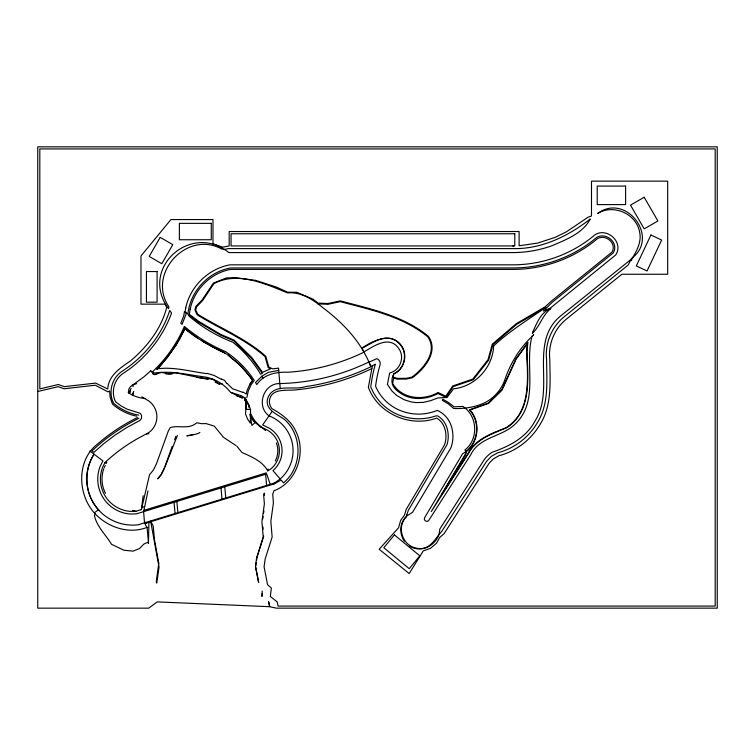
<?xml version="1.0" encoding="UTF-8"?>
<svg xmlns="http://www.w3.org/2000/svg" width="755" height="755" viewBox="0 0 755 755"><rect width="100%" height="100%" fill="white"/><g stroke="black" fill="none" stroke-linecap="round" stroke-linejoin="round"><path stroke-width="1.13" d="M246.177 408.068L245.243 398.187L241.496 395.743L230.483 392.307C224.443 384.399 216.034 379.416 206.341 377.207C189.231 375.037 172.074 370.507 154.728 372.979L150.67 370.903L143.752 376.971L131.096 386.192A7.55 7.55 0 0 0 128.661 389.91L128.416 392.751L129.228 393.298A33.258 33.258 0 0 0 140.505 397.828L144.847 398.593L149.046 401.16A19.507 19.507 0 0 1 149.046 432.426L142.063 436.22A166.94 166.94 0 0 0 106.653 461.022L105.058 462.513L102.746 466.986A32.371 32.371 0 0 0 130.407 511.39L135.891 511.277L141.383 509.587L149.537 474.744L153.416 470.016L156.389 463.966L168.365 430.926L170.281 427.519C178.973 425.008 188.986 429.784 196.791 422.762L201.51 423.678L206.039 423.583L214.278 426.103L223.461 437.287L235.768 445.431M250.537 409.54L250.32 423.121L247.659 419.214L245.535 414.089L246.187 403.415L248.593 404.246L250.537 409.54L246.29 409.21L245.243 398.187L236.343 395.809M137.448 417.553C123.103 424.603 109.683 433.512 97.603 443.978C76.198 460.276 77.416 495.12 95.149 513.825L94.432 515.656C96.8 526.669 105.945 534.908 111.561 544.317L123.924 550.225L133.05 551.141L139.364 548.649L143.931 544.053L147.527 542.364L148.49 543.241L148.905 522.158M130.134 390.675L130.03 391.911L128.416 392.751L128.558 391.581M262.193 591.061L261.947 596.45L262.315 593.411M141.383 509.587L143.157 495.695M255.794 565.91L256.266 562.598M256.568 560.38L257.04 557.067L263.712 536.097M262.787 518.798L263.118 516.505M263.599 513.06L263.92 510.767M147.772 527.226L146.895 527.5L144.507 522.847L143.629 511.645L147.999 490.873M244.714 400.556L245.243 398.187L248.593 404.378A31.767 31.767 0 0 0 249.037 407.587M246.809 397.677L248.31 390.977L251.141 384.729L254.256 380.445C246.847 368.921 236.938 359.031 225.443 351.575C210.607 345.309 196.706 336.805 184.38 326.424C176.963 343.506 166.043 359.078 152.444 371.809M371.856 368.412L368.374 387.324C378.113 413.853 410.399 427.774 436.645 418.081C445.629 423.121 447.791 435.72 444.497 444.95L406.228 509.342L404.491 515.146L400.669 520.299L398.574 527.764L379.17 549.262L409.182 573.545L423.291 550.857L430.595 548.253L436.503 543.222L439.58 537.598L444.204 533.502L489.183 463.183L493.449 458.795L498.895 455.756C516.241 451.235 531.227 439.599 540.221 424.159C552.283 404.878 549.98 381.181 549.81 359.559C548.007 344.403 554.434 328.623 566.401 319.12L621.875 274.244L667.675 274.244L667.675 181.143L591.495 181.143L591.495 215.996L588.258 217.1L566.222 231.927L555.114 237.391L537.475 243.129L519.11 245.771L519.11 231.53L229.19 231.53L229.19 245.951L222.64 247.178L212.995 243.78L212.995 219.563L170.923 219.563L140.987 255.964L140.987 304.152L164.996 304.152L166.723 307.285C161.41 328.482 147.178 346.885 130.624 360.815C120.583 367.666 108.399 375.48 107.729 389.042L95.649 383.106L64.288 386.654L58.314 384.512L39.817 388.891L39.817 148.924L715.183 148.924L715.183 606.076L278.057 606.076L277.161 601.848L270.328 596.459L271.356 588.051L267.544 584.691L264.071 566.797L265.175 558.955L272.14 537.031L270.837 521.337L273.414 502.981L272.725 494.185L273.952 490.731C296.809 482.464 306.681 452.33 295.743 431.105C290.958 420.714 281.483 413.966 271.932 408.625C270.054 406.322 269.157 403.321 269.469 400.367C271.526 387.221 288.061 391.232 297.243 389.703C323.046 387.07 348.366 379.907 371.715 368.629L372.489 365.911M259.267 425.962L268.138 430.577A23.688 23.688 0 0 1 271.243 468.638L267.77 470.865L268.214 469.063M368.582 362.126A214.948 214.948 0 0 1 279.822 383.559C263.514 383.153 255.756 406.379 269.025 415.863A37.335 37.335 0 0 1 280.19 478.953L274.499 483.021L274.178 483.917L281.153 480.067L283.569 482.86C302.472 467.156 302.868 435.512 284.371 419.336C276.991 414.136 263.797 409.248 267.978 397.555C274.103 382.832 293.61 390.675 305.539 386.617C328.151 383.408 350.254 376.688 370.828 366.76C361.787 342.515 343.544 323.366 323.253 307.964C313.221 299.744 300.981 291.628 287.457 292.931C265.279 283.691 237.032 271.007 213.882 283.71L202.736 300.414L196.479 306.983L195.724 309.899L197.734 314.278C220.328 328.236 245.856 338.485 265.751 356.228L268.856 367.109L272.659 368.855L278.529 368.119L280.256 388.683M164.968 466.335L172.187 446.422M174.594 439.787L175.792 436.466M179.605 339.212L184.881 328.585C197.442 339.457 212.372 346.97 227.076 354.312M183.097 332.502L184.881 328.585M144.507 522.847L144.885 522.035M161.447 473.8L164.571 467.449M104.228 467.581L105.285 465.533M177.406 435.456L164.382 468.525L161.24 474.631L157.625 478.878L160.928 474.857M175.755 345.705L179.605 339.203M175.745 345.705L167.006 358.03L157.144 369.157L162.155 363.816M272.026 411.607L262.636 424.933L269.526 428.33A26.321 26.321 0 0 1 272.97 470.639L280.19 478.953M249.933 384.059L252.604 380.407L249.292 375.65L239.392 364.391L227.85 354.822L242.11 367.156L251.613 378.887M405.992 516.59C399.546 523.111 399.197 533.813 404.378 541.203M406.426 516.92C396.262 526.726 402.302 545.506 416.071 548.083C429.557 551.376 434.446 539.306 441.722 531.444L486.588 461.314L491.496 456.246L497.696 452.783C514.372 448.479 528.83 437.39 537.447 422.536C549.196 403.765 546.658 380.68 546.611 359.663C544.751 343.534 551.631 326.792 564.334 316.666L628.169 265.033L631.652 258.248C660.238 237.617 625.971 192.223 597.582 213.533C613.522 203.567 636.361 213.722 639.655 232.229C641.948 242.921 635.814 252.01 631.057 260.702L631.444 259.078L562.475 314.467C527.367 340.722 556.076 388.353 534.965 421.082C526.226 437.683 509.248 446.28 492.354 452.188C488.268 454.642 484.852 458.181 482.53 462.334L439.712 529.255C439.495 543.704 422.064 554.368 409.484 545.978M278.718 370.365L268.308 372.375L261.825 376.254L255.549 382.521L256.804 384.606C263.41 374.518 276.17 371.705 287.504 372.253A203.982 203.982 0 0 0 363.806 352.255M530.595 337.778C518.978 349.442 510.153 363.834 504.953 379.444C501.603 389.561 494.072 398.168 484.502 402.868C474.876 407.228 464.193 408.936 453.67 408.502L448.111 403.689L442.27 400.339L442.808 399.225L448.734 402.641L454.123 406.841L462.919 406.454C477.689 415.854 478.745 439.297 464.891 449.98L466.099 451.452L462.522 453.906L424.603 517.713C423.159 520.176 426.868 522.781 428.661 520.563L470.629 454.972C479.066 436.834 501.792 437.003 514.759 424.423C539.844 401.264 524.14 365.269 532.048 336.23L533.728 334.739L531.992 336.428M156.596 369.204C168.327 357.285 178.001 343.317 184.748 328L186.947 329.841M138.929 418.213C121.932 426.886 105.832 437.617 92.072 450.933L93.96 452.358L103.662 443.751L114.949 435.182L126.859 427.509L140.043 420.356L141.525 418.402L141.525 415.175L140.043 413.23L127.029 409.134L121.187 405.964L115.562 401.811C110.645 391.939 114.25 378.925 123.612 373.074C145.517 358.936 162.636 337.579 171.555 313.07L169.733 310.465C161.749 335.399 144.13 356.936 122.263 371.177C111.825 377.736 108.012 392.307 113.618 403.236C120.706 409.38 129.464 413.608 138.731 415.108M94.384 512.834L98.48 509.719M129.907 391.92L129.983 392.458M128.416 392.751L129.973 391.751L130.2 390.354A5.946 5.946 0 0 1 131.144 388.447M361.834 348.187C373.281 340.316 392.298 331.058 402.019 346.63C407.964 355.945 403.953 369.384 393.874 373.914L393.128 377.066L397.215 378.368L406.266 378.312L412.013 377.094C423.621 368.421 438.277 351.528 427.632 336.692C402.717 316.364 370.554 309.748 340.288 301.651L328.029 304.284L317.893 303.887M199.858 432.398C198.659 434.654 175.877 437.711 193.28 434.54M136.655 383.606L132.295 385.305L133.22 386.607M141.827 507.483L144.696 506.596M143.912 510.361L266.373 472.847M143.629 511.645L136.306 513.891L130.219 514.023A35.013 35.013 0 0 1 100.292 465.995L102.935 460.909L89.892 451.046M144.252 511.456L266.713 473.942L270.177 484.351M144.998 522.696L138.071 524.819A46.027 46.027 0 0 1 94.054 454.189C82.899 471.328 84.985 495.374 98.943 510.323M145.253 522.62L274.499 483.021M145.46 523.319L273.952 483.955L273.735 483.257M146.017 527.764C128.341 534.285 107.776 527.132 95.149 513.825M37.75 391.515L58.192 386.664L64.081 388.768L95.29 385.22L108.022 391.902L109.626 390.911L110.107 397.168L112.448 404.095C119.365 410.125 127.812 414.41 136.825 416.203M223.848 249.612L228.161 248.603L512.862 248.603C541.552 249.301 568.185 236.183 590.287 218.978C582.737 233.512 565.863 239.722 551.584 245.894C539.183 250.282 526.065 252.548 512.919 252.585L228.85 252.585C190.713 221.63 138.731 268.893 168.582 308.738L168.894 306.794C146.347 273.555 187.533 229.284 222.3 249.376M215.194 382.153L219.233 384.078L222.102 383.644M106.842 462.296L105.058 462.513L106.351 463.485M157.578 368.761C174.292 366.666 190.704 371.602 207.144 373.678M156.729 374.423L154.397 374.603L152.68 373.716M146.574 433.936L148.867 433.785M512.824 245.951L513.749 245.932M165.779 373.923L172.159 374.055M196.876 377.443L212.75 379.218L219.233 384.078M132.672 510.38L135.891 511.277M207.229 373.319L214.203 375.499L221.441 379.359M208.04 379.416L175.424 372.696L169.063 373.829L161.315 372.46L154.397 374.603L150.67 370.903M243.053 392.449L232.578 388.787L226.962 383.285M221.593 379.029L224.584 380.407L226.698 383.531M216.808 349.14L224.792 352.764L212.853 347.036L201.349 340.279L205.039 342.789M230.483 392.307L242.421 398.253M141.827 396.837L144.847 398.593M243.204 392.109L246.234 394.082L247.017 390.552L249.962 384.04L252.604 380.407L251.481 378.699M197.508 338.014L186.73 330.105M188.391 314.59L198.744 322.319L220.451 335.126L233.578 340.694L251.179 358.021L262.363 373.31L260.692 374.301C253.378 362.07 243.884 351.15 232.804 342.185C216.581 336.003 201.453 326.943 188.391 315.496M265.534 430.558C260.003 425.66 251.83 422.007 249.801 414.325M261.098 427.103L255.917 422.083A31.767 31.767 0 0 1 250.886 413.797M236.74 446.026L241.864 452.405C251.472 456.747 262.429 461.154 267.77 470.865M261.825 376.254L262.948 378.217M272.989 483.483L273.206 484.181M272.659 483.587L272.876 484.285M144.082 510.314L144.422 511.409M146.262 522.309L146.479 523.007M268.657 601.895L269.686 606.699L276.377 608.152L717.25 608.152L717.25 146.847L37.75 146.847L37.75 608.152L148.707 608.152L157.238 601.895L269.686 606.699L268.676 601.895M255.643 567.024L258.663 582.567L255.454 566.373L256.568 558.181L263.231 536.947L261.919 521.771L264.373 503.812L263.655 494.997L264.297 493.147L264.467 495.28M265.6 474.282L266.609 485.437M224.763 486.786L225.783 497.951M220.988 487.947L221.998 499.112M176.868 501.462L177.887 512.626M174.056 502.33L175.066 513.485M147.159 528L148.49 543.241M262.948 526.867L263.136 529.179M105.502 493.364A30.766 30.766 0 0 1 103.812 468.666M276.368 442.911A22.084 22.084 0 0 1 275.301 460.975M526.612 350.15C527.349 376.358 532.294 410.928 506.284 427.585C492.222 433.379 475.669 438.806 468.119 453.425L441.835 494.487L465.533 454.614L466.618 451.396C478.84 441.543 480.576 421.62 469.997 409.965L488.627 403.349L502.056 390.042L516.052 359.238L527.339 343.733L526.612 350.15M526.943 350.169C527.726 376.481 532.568 411.154 506.473 427.858C492.468 433.663 475.924 439.014 468.393 453.595L431.313 511.55L465.231 454.472L466.335 451.216C478.613 441.382 480.246 421.318 469.421 409.823L488.447 403.066L501.782 389.844L515.759 359.078L527.934 342.345L526.943 350.169M406.813 514.882L406.718 516.137L412.655 512.183L450.877 447.875A33.173 33.173 0 0 0 450.867 424.829A25.519 25.519 0 0 0 438.749 411.069L437.287 410.371L434.38 411.475A48.716 48.716 0 0 1 399.82 410.333A45.347 45.347 0 0 1 376.83 388.938L375.575 386.239A142.818 142.818 0 0 1 380.048 364.844A4.945 4.945 0 0 0 376.698 358.71L368.893 362.23L370.932 366.449L375.367 364.193L375.046 365.335A147.291 147.291 0 0 0 371.196 383.7L370.743 386.966L372.64 391.052A50.038 50.038 0 0 0 398.017 414.655A53.397 53.397 0 0 0 435.899 415.911L437.787 415.911A20.847 20.847 0 0 1 446.479 426.462A28.492 28.492 0 0 1 447.017 444.667L408.332 510.295L406.813 514.882M133.626 391.628L132.597 395.12L133.626 391.628M493.638 345.941C492.883 367.506 474.98 386.635 453.519 388.834L446.941 397.649L446.016 397.13L453.255 386.626L473.253 379.727L488.674 360.097L492.94 344.61L516.75 324.282L545.827 307.304C528.207 319.648 509.465 331.049 493.638 345.941M158.786 563.258L156.257 581.68L156.729 583.087L159.041 567.194L150.641 521.11L153.199 525.98L154.586 540.448L158.786 563.258M387.391 384.342L391.92 390.977L396.696 395.431L404.227 399.782L411.277 401.943L416.147 402.585L423.508 402.349L430.68 400.66L437.758 397.97L446.186 397.489L438.004 393.544C426.547 399.518 411.786 400.905 400.726 393.327C392.789 388.372 389.693 382.587 393.676 373.772C405.643 368.638 408.332 351.169 398.413 342.723C387.013 332.191 372.828 342.487 362.136 348.291L363.91 351.943C374.584 345.63 390.401 334.456 399.555 349.725C404.699 358.427 399.546 370.667 389.693 372.979L387.391 384.342M184.399 311.881L183.776 315.779L180.822 323.338L182.04 324.395L185.956 314.429L186.136 313.467L184.399 311.881M185.692 308.134L185.135 311.626L187.91 314.146C190.081 291.656 208.135 271.951 230.398 267.959L513.136 267.959C542.524 267.94 571.771 257.644 594.61 239.146C603.49 229.973 619.751 241.836 613.258 252.916L552.207 302.302L543.317 311.098L550.527 307.946L615.74 254.935C624.649 241.194 604.425 225.122 592.807 236.579C570.478 254.718 541.854 264.816 513.089 264.826L230.039 264.826C208.323 268.704 190.137 286.551 185.692 308.134M190.175 309.097L189.345 314.354L199.16 321.687L220.79 334.446L234.003 340.052L251.755 357.521L262.57 372.309L270.611 368.751L268.148 367.619L265.09 356.643C245.148 339.014 219.696 328.746 197.14 314.807L194.922 309.965L195.8 306.577L202.132 299.952L213.354 283.125L226.273 277.934L235.079 277.623L255.851 280.416L276.415 287.089L287.627 292.176L296.904 292.289L312.919 299.14L318.166 303.132L327.963 303.529L340.307 300.877C370.78 309.003 403.161 315.694 428.217 336.192C439.231 351.415 424.395 368.893 412.362 377.793L406.35 379.067L397.102 379.123L393.695 378.038L392.638 383.474C401.651 399.055 423.432 401.084 438.042 392.468L445.761 396.167L452.773 385.984L472.8 379.076L487.985 359.748L492.269 344.186L516.307 323.659L545.346 306.7L551.273 301.188L612.107 251.981C617.458 242.129 603.075 232.238 595.44 240.335C572.365 259.003 542.826 269.384 513.155 269.412L230.568 269.412C210.758 273.046 194.243 289.401 190.175 309.097M533.153 331.266L532.445 333.351C539.901 326.33 542.401 315.09 550.895 308.54C541.25 311.862 536.984 322.564 533.153 331.266M650.923 234.994L636.305 265.92L647.035 270.988L661.644 240.062L650.923 234.994M160.202 237.372L149.197 256.426L161.806 263.712L172.801 244.658L160.202 237.372M394.421 534.889L383.823 547.743L409.229 568.685L419.827 555.831L394.421 534.889M255.171 422.545L251.896 425.452L250.424 416.42L255.171 422.545M644.185 197.244L630.5 205.143L644.194 228.869L657.888 220.97L644.185 197.244M625.593 186.098L597.214 186.098L597.214 204.605L625.593 204.605L625.593 186.098M211.277 223.348L179.379 223.348L179.379 239.741L211.277 239.741L211.277 223.348M514.778 233.757L231.058 233.757L231.058 245.932L514.778 245.932L514.778 233.757M157.087 271.545L146.432 271.545L146.432 302.179L157.087 302.179L157.087 271.545M246.942 403.68L246.243 400.018L246.904 403.661"/></g></svg>
